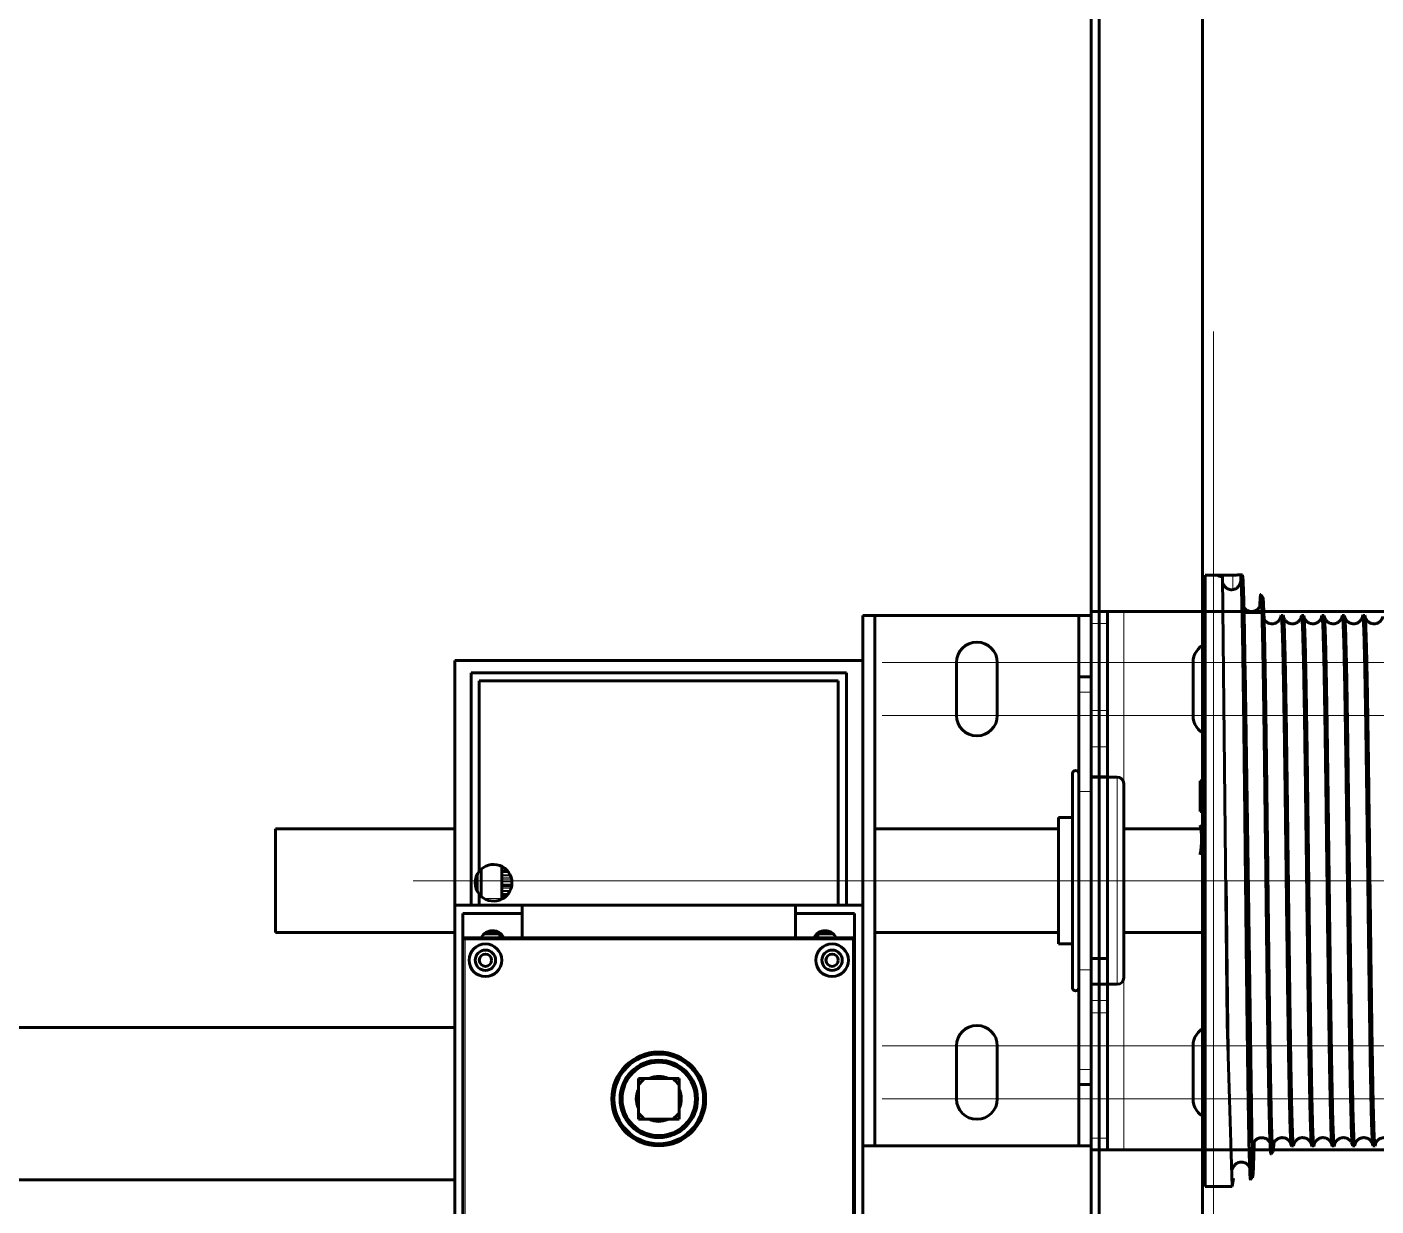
# Model space of a CAD drawing. Header units: millimetres. Extents: x 0 to 1680, y 0 to 594.
# Drawn here: x 582.86 to 591.54, y 227.9 to 235.49 of the extents above; entities that cross this region are included whole.
import ezdxf

# ---------------------------------------------------------------- set-up
doc = ezdxf.new("R2010")
doc.units = ezdxf.units.MM
for name, pattern in [('K5LT_AXLED', [19.5, 15, -1.5, 1.5, -1.5]), ('K5LT_BASIC', [0]), ('K5LT_THIN', [0])]:
    doc.linetypes.add(name, pattern=pattern)
doc.layers.add('Системный слой', color=7, linetype='Continuous')

# ---------------------------------------------------------------- blocks, each defined once
blk = doc.blocks.new('U43')
at = {"layer": 'Системный слой', "color": 30, "linetype": 'K5LT_AXLED', "lineweight": 18, "true_color": 0xff8000}
for p, q in [((590.4938, 233.5263), (590.4938, 228.9226)), ((592.9351, 233.5263), (592.9351, 228.9226)), ((588.3626, 231.3951), (592.6251, 231.3951)), ((590.8038, 231.3951), (595.0663, 231.3951)), ((588.3626, 231.0538), (592.6251, 231.0538)), ((590.4938, 231.0588), (590.4938, 226.4551)), ((590.8038, 231.0538), (595.0663, 231.0538)), ((592.9351, 231.0588), (592.9351, 226.4551)), ((587.7063, 229.9907), (595.7226, 229.9907)), ((588.3626, 228.9276), (592.6251, 228.9276)), ((590.8038, 228.9276), (595.0663, 228.9276)), ((588.3626, 228.5863), (592.6251, 228.5863)), ((590.8038, 228.5863), (595.0663, 228.5863))]:
    blk.add_line(p, q, dxfattribs=at)
at = {"layer": 'Системный слой', "color": 5, "linetype": 'K5LT_BASIC', "lineweight": 60, "true_color": 0x0000ff}
for p, q in [((589.7063, 231.7232), (589.8113, 231.7232)), ((589.7063, 231.6467), (589.7063, 231.7232)), ((589.7063, 231.6467), (589.7063, 231.0855)), ((589.9163, 231.7232), (589.8113, 231.7232)), ((589.8113, 231.6467), (589.8113, 231.7232)), ((589.8113, 231.0855), (589.8113, 231.6467)), ((593.5126, 231.7232), (589.9163, 231.7232)), ((593.6176, 231.7232), (593.5126, 231.7232)), ((593.7226, 231.7232), (593.6176, 231.7232)), ((593.6176, 231.7232), (593.6176, 231.5657)), ((593.7226, 231.5657), (593.7226, 231.7232)), ((593.6176, 230.9882), (593.6176, 231.5657)), ((593.7226, 230.9882), (593.7226, 231.5657)), ((590.3626, 231.3951), (590.3626, 231.0538)), ((592.8038, 231.3951), (592.8038, 231.0538)), ((593.0663, 231.0538), (593.0663, 231.3951)), ((589.7063, 230.8524), (589.7063, 231.0855)), ((589.8113, 230.8524), (589.8113, 231.0855)), ((593.6176, 230.9882), (593.6176, 230.8307)), ((593.7226, 230.9882), (593.7226, 230.8307)), ((589.7063, 230.6601), (589.7063, 230.8524)), ((589.8113, 230.6601), (589.8113, 230.8524)), ((593.6176, 230.6732), (593.6176, 230.8307)), ((593.7226, 230.8307), (593.6176, 230.8307)), ((593.7226, 230.6732), (593.7226, 230.8307)), ((589.8113, 230.6601), (589.7063, 230.6601)), ((589.7063, 230.6601), (589.7063, 229.4891)), ((589.8113, 230.6601), (589.8113, 229.4891)), ((593.6176, 230.6732), (593.6176, 229.3082)), ((593.7226, 230.6732), (593.7226, 229.3082)), ((589.7063, 229.4891), (589.8113, 229.4891)), ((589.7063, 229.4891), (589.7063, 229.3316)), ((589.8113, 229.4891), (589.8113, 229.3316)), ((589.7063, 229.3316), (589.7063, 229.2206)), ((589.8113, 229.3316), (589.8113, 229.2206)), ((593.6176, 229.1507), (593.6176, 229.3082)), ((593.7226, 229.1507), (593.7226, 229.3082)), ((589.7063, 229.2206), (589.7063, 229.1395)), ((589.8113, 229.2206), (589.8113, 229.1395)), ((589.7063, 229.1395), (589.7063, 228.3346)), ((589.8113, 228.3346), (589.8113, 229.1395)), ((593.6176, 229.1507), (593.6176, 228.9932)), ((593.6176, 229.1507), (593.7226, 229.1507)), ((593.7226, 228.9932), (593.7226, 229.1507)), ((593.6176, 228.4157), (593.6176, 228.9932)), ((593.7226, 228.4157), (593.7226, 228.9932)), ((590.3626, 228.9276), (590.3626, 228.5863)), ((592.8038, 228.9276), (592.8038, 228.5863)), ((593.0663, 228.5863), (593.0663, 228.9276)), ((593.6176, 228.4157), (593.6176, 228.2582)), ((593.7226, 228.2582), (593.7226, 228.4157)), ((589.7063, 228.2582), (589.7063, 228.3346)), ((589.7063, 228.2582), (589.8113, 228.2582)), ((589.8113, 228.2582), (589.8113, 228.3346)), ((589.8113, 228.2582), (589.9163, 228.2582)), ((589.9163, 228.2582), (593.5126, 228.2582)), ((593.5126, 228.2582), (593.6176, 228.2582)), ((593.7226, 228.2582), (593.6176, 228.2582))]:
    blk.add_line(p, q, dxfattribs=at)
at = {"layer": 'Системный слой', "color": 7, "linetype": 'K5LT_THIN', "lineweight": 18}
for p, q in [((589.7063, 231.6467), (589.8113, 231.6467)), ((589.9163, 231.7232), (589.9163, 228.2582)), ((593.5126, 228.2582), (593.5126, 231.7232)), ((593.7226, 231.5657), (593.6176, 231.5657)), ((589.7063, 231.0855), (589.8113, 231.0855)), ((593.7226, 230.9882), (593.6176, 230.9882)), ((589.7063, 230.8524), (589.8113, 230.8524)), ((593.6176, 230.6732), (593.7226, 230.6732)), ((589.7063, 229.3316), (589.8113, 229.3316)), ((593.6176, 229.3082), (593.7226, 229.3082)), ((589.7063, 229.2206), (589.8113, 229.2206)), ((589.7063, 229.1395), (589.8113, 229.1395)), ((593.6176, 228.9932), (593.7226, 228.9932)), ((593.7226, 228.4157), (593.6176, 228.4157)), ((589.7063, 228.3346), (589.8113, 228.3346))]:
    blk.add_line(p, q, dxfattribs=at)
at = {"layer": 'Системный слой', "color": 5, "linetype": 'K5LT_BASIC', "lineweight": 60, "true_color": 0x0000ff}
for centre, radius, start, end in [((590.4938, 231.3951), 0.1312, 113.57818, 180), ((592.9351, 231.3951), 0.1313, 0, 180), ((590.4938, 231.0538), 0.1313, 180, 246.42182), ((592.9351, 231.0538), 0.1313, 180, 0), ((590.4938, 228.9276), 0.1312, 113.57818, 180), ((592.9351, 228.9276), 0.1313, 0, 180), ((590.4938, 228.5863), 0.1313, 180, 246.42182), ((592.9351, 228.5863), 0.1313, 180, 0), ((590.4938, 228.5863), 0.1313, 323.58413, 324.55883)]:
    blk.add_arc(centre, radius, start, end, dxfattribs=at)
blk = doc.blocks.new('U152')
at = {"layer": 'Системный слой', "color": 5, "linetype": 'K5LT_BASIC', "lineweight": 60, "true_color": 0x0000ff}
for p, q in [((588.2363, 231.4082), (585.6113, 231.4082)), ((585.6113, 231.4082), (585.6113, 229.8332)), ((588.2363, 231.4082), (588.2363, 229.8332)), ((585.7163, 231.3294), (588.1313, 231.3294)), ((585.7163, 229.8332), (585.7163, 231.3294)), ((588.1313, 231.3294), (588.1313, 229.8332)), ((585.7688, 231.2769), (585.7688, 230.0518)), ((588.0788, 231.2769), (585.7688, 231.2769)), ((588.0788, 229.8332), (588.0788, 231.2769)), ((585.9132, 230.0834), (585.9132, 229.8757)), ((585.7557, 229.9234), (585.7557, 230.0317)), ((585.7819, 230.0656), (585.7819, 229.8895)), ((585.9546, 230.0492), (585.9132, 230.0492)), ((585.7688, 229.9033), (585.7688, 229.8332)), ((585.9778, 229.9625), (585.9132, 229.9625)), ((585.6113, 229.8332), (586.0444, 229.8332)), ((585.6113, 227.2082), (585.6113, 229.8332)), ((585.9514, 229.9019), (585.9132, 229.9019)), ((585.9132, 229.8757), (585.9132, 229.8717)), ((587.8032, 229.8332), (586.0444, 229.8332)), ((586.0444, 229.7807), (586.0444, 229.8332)), ((587.8032, 229.8332), (588.2363, 229.8332)), ((587.8032, 229.8332), (587.8032, 229.7807)), ((588.2363, 229.8332), (588.2363, 227.2082)), ((585.6638, 229.7807), (586.0444, 229.7807)), ((585.6638, 229.6101), (585.6638, 229.7807)), ((586.0444, 229.7807), (586.0444, 229.6232)), ((587.8032, 229.7807), (588.1838, 229.7807)), ((587.8032, 229.6232), (587.8032, 229.7807)), ((588.1838, 229.7807), (588.1838, 229.6101)), ((585.802, 229.6494), (585.9001, 229.6494)), ((585.9001, 229.6494), (585.9001, 229.6232)), ((587.9476, 229.6494), (588.0456, 229.6494)), ((587.9476, 229.6232), (587.9476, 229.6494)), ((585.6638, 229.6101), (585.6638, 227.3001)), ((585.6638, 229.6101), (585.6638, 227.3001)), ((588.1707, 229.6232), (585.6769, 229.6232)), ((588.1707, 229.6232), (585.6769, 229.6232)), ((588.1838, 227.3001), (588.1838, 229.6101)), ((588.1838, 227.3001), (588.1838, 229.6101)), ((586.8368, 228.7176), (586.7926, 228.7176)), ((586.7926, 228.6734), (586.7926, 228.7176)), ((587.0109, 228.7176), (586.8368, 228.7176)), ((587.0109, 228.7176), (587.0551, 228.7176)), ((587.0551, 228.6734), (587.0551, 228.7176)), ((586.7926, 228.6734), (586.7926, 228.4992)), ((587.0551, 228.4992), (587.0551, 228.6734)), ((586.7926, 228.4992), (586.7926, 228.4551)), ((586.8368, 228.4551), (586.7926, 228.4551)), ((586.8368, 228.4551), (587.0109, 228.4551)), ((587.0551, 228.4551), (587.0109, 228.4551)), ((587.0551, 228.4992), (587.0551, 228.4551))]:
    blk.add_line(p, q, dxfattribs=at)
at = {"layer": 'Системный слой', "color": 7, "linetype": 'K5LT_THIN', "lineweight": 18}
for p, q in [((585.9152, 230.0823), (585.9132, 230.0823)), ((585.9369, 230.0678), (585.9132, 230.0678)), ((585.9459, 230.0593), (585.9132, 230.0593)), ((585.958, 230.0445), (585.9132, 230.0445)), ((585.9671, 230.0289), (585.9132, 230.0289)), ((585.9696, 230.0233), (585.9132, 230.0233)), ((585.9698, 230.0228), (585.9132, 230.0228)), ((585.9744, 230.0096), (585.9132, 230.0096)), ((585.9765, 230.001), (585.9132, 230.001)), ((585.9783, 229.9885), (585.9132, 229.9885)), ((585.9783, 229.9885), (585.9132, 229.9885)), ((585.9787, 229.9831), (585.9132, 229.9831)), ((585.9784, 229.9675), (585.9132, 229.9675)), ((585.9758, 229.9511), (585.9132, 229.9511)), ((585.9735, 229.9426), (585.9132, 229.9426)), ((585.9682, 229.9287), (585.9132, 229.9287)), ((585.9678, 229.9277), (585.9132, 229.9277)), ((585.9649, 229.9219), (585.9132, 229.9219)), ((585.9549, 229.9064), (585.9132, 229.9064)), ((585.9132, 229.8757), (585.8009, 229.8757)), ((585.9433, 229.8931), (585.9132, 229.8931)), ((585.9338, 229.8848), (585.9132, 229.8848)), ((585.6638, 229.6101), (585.6769, 229.6101)), ((585.6769, 229.6101), (585.6769, 229.6232)), ((588.1707, 229.6101), (585.6769, 229.6101)), ((585.6769, 229.6101), (585.6769, 227.3001)), ((588.1707, 229.6232), (588.1707, 229.6101)), ((588.1707, 229.6101), (588.1838, 229.6101)), ((588.1707, 227.3001), (588.1707, 229.6101))]:
    blk.add_line(p, q, dxfattribs=at)
at = {"layer": 'Системный слой', "color": 30, "linetype": 'K5LT_AXLED', "lineweight": 18, "true_color": 0xff8000}
blk.add_line((585.3432, 229.9907), (588.467, 229.9907), dxfattribs=at)
at = {"layer": 'Системный слой', "color": 5, "linetype": 'K5LT_BASIC', "lineweight": 60, "true_color": 0x0000ff}
for centre, radius in [((585.8082, 229.4788), 0.105), ((588.0394, 229.4788), 0.105), ((585.8082, 229.4788), 0.0656), ((585.8082, 229.4788), 0.0394), ((588.0394, 229.4788), 0.0656), ((588.0394, 229.4788), 0.0394), ((586.9238, 228.5863), 0.3019), ((586.9238, 228.5863), 0.2888), ((586.9238, 228.5863), 0.2494), ((586.9238, 228.5863), 0.2362)]:
    blk.add_circle(centre, radius, dxfattribs=at)
for centre, radius, start, end in [((585.8607, 229.9776), 0.1181, 0, 141.05756), ((585.8607, 229.9776), 0.1181, 141.05756, 218.94244), ((585.8607, 229.9776), 0.1181, 218.94244, 0), ((585.8541, 229.5904), 0.0787, 24.62432, 155.37568), ((587.9935, 229.5904), 0.0787, 24.62432, 155.37568), ((585.6769, 229.6101), 0.0131, 90, 180), ((585.6769, 229.6101), 0.0131, 90, 180), ((588.1707, 229.6101), 0.0131, 0, 90), ((588.1707, 229.6101), 0.0131, 0, 90), ((586.9238, 228.5863), 0.1575, 123.55731, 146.44269), ((586.9238, 228.5863), 0.1444, 65.38002, 114.61998), ((586.9238, 228.5863), 0.1575, 33.55731, 56.44269), ((586.9238, 228.5863), 0.1444, 155.38002, 204.61998), ((586.9238, 228.5863), 0.1444, 335.38002, 24.61998), ((586.9238, 228.5863), 0.1575, 213.55731, 236.44269), ((586.9238, 228.5863), 0.1444, 245.38002, 293.938), ((586.9238, 228.5863), 0.1444, 293.938, 294.61998), ((586.9238, 228.5863), 0.1575, 303.55731, 326.44269)]:
    blk.add_arc(centre, radius, start, end, dxfattribs=at)
blk = doc.blocks.new('U153')
at = {"layer": 'Системный слой', "color": 5, "linetype": 'K5LT_BASIC', "lineweight": 60, "true_color": 0x0000ff}
for p, q in [((588.2363, 231.6969), (588.3151, 231.6969)), ((588.2363, 231.6969), (588.2363, 230.7519)), ((588.3151, 231.6969), (588.3151, 230.7519)), ((588.3938, 231.6969), (588.3151, 231.6969)), ((589.5488, 231.6969), (588.3938, 231.6969)), ((589.6276, 231.6969), (589.5488, 231.6969)), ((589.6276, 231.4344), (589.6276, 231.6969)), ((589.7063, 231.6969), (589.6276, 231.6969)), ((589.7063, 231.4344), (589.7063, 231.6969)), ((588.8401, 231.3951), (588.8401, 231.0538)), ((589.1026, 231.0538), (589.1026, 231.3951)), ((589.6276, 228.5469), (589.6276, 231.4344)), ((589.7063, 228.5469), (589.7063, 231.4344)), ((588.2363, 230.7519), (588.2363, 230.1219)), ((588.3151, 230.7519), (588.3151, 230.1219)), ((588.2363, 230.1219), (588.2363, 229.8594)), ((588.3151, 230.1219), (588.3151, 229.8594)), ((588.2363, 229.8594), (588.2363, 229.2294)), ((588.3151, 229.8594), (588.3151, 229.2294)), ((588.2363, 229.2294), (588.2363, 228.2844)), ((588.3151, 229.2294), (588.3151, 228.2844)), ((588.8401, 228.9276), (588.8401, 228.5863)), ((589.1026, 228.5863), (589.1026, 228.9276)), ((589.6276, 228.5469), (589.6276, 228.2844)), ((589.7063, 228.2844), (589.7063, 228.5469)), ((588.2363, 228.2844), (588.3151, 228.2844)), ((588.3151, 228.2844), (588.3938, 228.2844)), ((588.3938, 228.2844), (589.5488, 228.2844)), ((589.5488, 228.2844), (589.6276, 228.2844)), ((589.7063, 228.2844), (589.6276, 228.2844))]:
    blk.add_line(p, q, dxfattribs=at)
for centre, start, end in [((588.9713, 231.3951), 0, 180), ((588.9713, 231.0538), 180, 0), ((588.9713, 228.9276), 0, 180), ((588.9713, 228.5863), 180, 0)]:
    blk.add_arc(centre, 0.1313, start, end, dxfattribs=at)

msp = doc.modelspace()

# ---------------------------------------------------------------- linework, layer by layer
at = {"layer": 'Системный слой', "color": 5, "linetype": 'K5LT_BASIC', "lineweight": 60, "true_color": 0x0000ff}
for p, q in [((589.70631, 156.46443), (589.70631, 286.40818)), ((589.75881, 286.40818), (589.75881, 156.46443)), ((590.41506, 156.46443), (590.42978, 286.31716)), ((590.44131, 231.9581), (590.44131, 228.02193)), ((590.44131, 231.9581), (590.61841, 231.9581)), ((590.44131, 231.9581), (590.52654, 231.9581)), ((590.52654, 231.9581), (590.52654, 231.95258)), ((590.55138, 231.9476), (590.58165, 229.07466)), ((590.66942, 231.92616), (590.6694, 231.94869)), ((590.68003, 231.95921), (590.68003, 231.95043)), ((590.43466, 231.60505), (590.43466, 231.86616)), ((590.44131, 231.86616), (590.43466, 231.86616)), ((590.79846, 231.8328), (590.81159, 231.8164)), ((590.80386, 231.71661), (590.69082, 231.71661)), ((591.06061, 231.69693), (591.07444, 231.69693)), ((591.19186, 231.69693), (591.20569, 231.69693)), ((591.32311, 231.69693), (591.33694, 231.69693)), ((591.45436, 231.69693), (591.46819, 231.69693)), ((590.44131, 231.60505), (590.43466, 231.60505)), ((589.70631, 231.30318), (589.62756, 231.30318)), ((589.62756, 231.20474), (589.62756, 231.30318)), ((589.70631, 230.5649), (589.70631, 231.30318)), ((590.69716, 230.26003), (590.69716, 231.35455)), ((590.69716, 231.35455), (590.71849, 229.92454)), ((589.62756, 230.5649), (589.62756, 231.20474)), ((589.58556, 229.54557), (589.58556, 230.67843)), ((589.87431, 230.65743), (589.70631, 230.65743)), ((589.91631, 229.58634), (589.91631, 230.61543)), ((590.40841, 230.59702), (590.40841, 230.6338)), ((590.44131, 230.6338), (590.40841, 230.6338)), ((589.62756, 229.41646), (589.62756, 230.5649)), ((589.70631, 229.48248), (589.70631, 230.5649)), ((590.40841, 230.47328), (590.40841, 230.59702)), ((590.40841, 230.43615), (590.40841, 230.47328)), ((590.40841, 230.43615), (590.44131, 230.43615)), ((589.58556, 230.39755), (589.49631, 230.39755)), ((589.49631, 229.72735), (589.49631, 230.39755)), ((589.91631, 229.72735), (589.91631, 230.39755)), ((584.45631, 230.32405), (584.45631, 229.6573)), ((585.61131, 230.32405), (584.45631, 230.32405)), ((588.91883, 230.32405), (588.31506, 230.32405)), ((588.91883, 230.32405), (589.49631, 230.32405)), ((589.91631, 230.32405), (590.41227, 230.32405)), ((590.71849, 229.92454), (590.74596, 228.08292)), ((584.45631, 229.6573), (585.61131, 229.6573)), ((588.31506, 229.6573), (588.91883, 229.6573)), ((588.65631, 229.6573), (588.91883, 229.6573)), ((588.91883, 229.6573), (589.49631, 229.6573)), ((589.49631, 229.5838), (589.49631, 229.72735)), ((589.91631, 229.5838), (589.91631, 229.72735)), ((589.91631, 229.6573), (590.44131, 229.6573)), ((589.58556, 229.5838), (589.49631, 229.5838)), ((589.91631, 229.36593), (589.91631, 229.58634)), ((589.58556, 229.30293), (589.58556, 229.54557)), ((589.70631, 229.48248), (589.70631, 229.32501)), ((589.62756, 228.77661), (589.62756, 229.41646)), ((589.70631, 229.32501), (589.70631, 229.21399)), ((589.87431, 229.32393), (589.70631, 229.32501)), ((589.70631, 229.21399), (589.70631, 228.67818)), ((585.61131, 229.04665), (578.37189, 229.04665)), ((590.58165, 229.07466), (590.61472, 228.02193)), ((589.62756, 228.67818), (589.62756, 228.77661)), ((589.70631, 228.67818), (589.62756, 228.67818)), ((590.74598, 228.27795), (590.74891, 228.2949)), ((590.99498, 228.28443), (591.00882, 228.28443)), ((591.12623, 228.28443), (591.14007, 228.28443)), ((591.25748, 228.28443), (591.27132, 228.28443)), ((591.38873, 228.28443), (591.40257, 228.28443)), ((591.51998, 228.28443), (591.53382, 228.28443)), ((590.86409, 228.23059), (590.87721, 228.24699)), ((590.73284, 228.06653), (590.74596, 228.08292)), ((590.74596, 228.08292), (590.74599, 228.08296)), ((585.61131, 228.06487), (581.25939, 228.06487)), ((590.44131, 228.02193), (590.61472, 228.02193)), ((590.61472, 228.02193), (590.62217, 228.0752))]:
    msp.add_line(p, q, dxfattribs=at)
at = {"layer": 'Системный слой', "color": 7, "linetype": 'K5LT_THIN', "lineweight": 18}
for p, q in [((590.61841, 231.9581), (590.61841, 231.86403)), ((590.94501, 231.23981), (590.94501, 231.69048)), ((589.70631, 231.20474), (589.62756, 231.20474)), ((589.87431, 230.65743), (589.87431, 229.55916)), ((589.70631, 230.5649), (589.62756, 230.5649)), ((590.44131, 230.59702), (590.40841, 230.59702)), ((590.44131, 230.47328), (590.40841, 230.47328)), ((590.40902, 230.349), (590.44131, 230.34926)), ((590.40738, 230.15888), (590.44131, 230.15888)), ((589.87431, 229.55916), (589.87431, 229.32393)), ((589.70631, 229.41646), (589.62756, 229.41646)), ((589.70631, 229.32501), (589.81131, 229.32501)), ((589.70631, 228.77661), (589.62756, 228.77661)), ((590.74598, 228.27795), (590.74891, 228.2949)), ((590.74599, 228.08296), (590.74598, 228.27795))]:
    msp.add_line(p, q, dxfattribs=at)
at = {"layer": 'Системный слой', "color": 30, "linetype": 'K5LT_AXLED', "lineweight": 18, "true_color": 0xff8000}
msp.add_line((585.63256, 229.99068), (661.9513, 229.99068), dxfattribs=at)
at = {"layer": 'Системный слой', "color": 5, "linetype": 'K5LT_BASIC', "lineweight": 60, "true_color": 0x0000ff}
for centre, radius, start, end in [((590.6107, 231.92209), 0.05857, 251.546242, 277.565094), ((590.95305, 231.6878), 0.02585, 155.618268, 179.019781), ((590.94501, 231.77568), 0.07875, 258.645477, 268.676915), ((590.9405, 231.69273), 0.00504, 333.580804, 56.57331), ((589.60656, 230.67843), 0.021, 0, 180), ((589.87431, 230.61543), 0.042, 0, 90), ((589.60656, 229.30293), 0.021, 180, 0), ((589.87431, 229.36593), 0.042, 270, 0), ((590.94859, 228.30143), 0.06289, 351.608676, 353.973204), ((591.07992, 228.30142), 0.06281, 351.607646, 353.974887), ((591.21125, 228.30141), 0.06272, 351.606652, 353.976564), ((591.34258, 228.30139), 0.06264, 351.605712, 353.978272), ((591.47392, 228.30138), 0.06255, 351.60484, 353.980004)]:
    msp.add_arc(centre, radius, start, end, dxfattribs=at)
for centre, major_axis, ratio, start_param, end_param in [((589.95865, 229.99068), (0.3627, 0.49787), 0.5630198, 5.4195208, 5.8296736), ((590.47305, 230.40173), (0.05308, 0.07286), 0.5630198, 2.6971154, 3.4930992), ((590.47305, 230.40173), (0.05308, 0.07286), 0.5630198, 3.4930992, 3.5616021), ((590.47305, 230.18349), (0.05308, 0.07286), 0.5630198, 1.4056606, 2.2779282), ((590.80503, 228.27794), (-0.03704, 0.046), 0.999752, 0.2117939, 0.8928384)]:
    msp.add_ellipse(centre, major_axis=major_axis, ratio=ratio, start_param=start_param, end_param=end_param, dxfattribs=at)
for points in [[(590.52654, 231.95258), (590.52648, 231.95243), (590.52671, 231.95203), (590.52806, 231.95128), (590.53042, 231.95055), (590.53372, 231.94982), (590.53801, 231.9491), (590.54284, 231.94845), (590.5496, 231.94775), (590.55163, 231.94757), (590.55138, 231.9476)], [(590.61841, 231.86403), (590.61796, 231.86387), (590.62018, 231.8642), (590.62834, 231.86611), (590.63474, 231.86882), (590.64096, 231.87232), (590.64646, 231.87642), (590.65132, 231.88097), (590.6555, 231.8858), (590.65904, 231.89082), (590.66193, 231.8958), (590.66446, 231.9012), (590.66636, 231.9064), (590.66778, 231.91153), (590.66874, 231.91649), (590.66931, 231.92136), (590.66943, 231.92457), (590.66942, 231.92616)], [(590.68003, 231.95921), (590.68036, 231.95922), (590.67954, 231.95919), (590.67553, 231.95904), (590.67111, 231.95889), (590.66573, 231.95874), (590.65964, 231.95858), (590.65288, 231.95843), (590.64561, 231.95831), (590.63781, 231.9582), (590.63009, 231.95813), (590.62074, 231.9581), (590.61807, 231.9581), (590.61841, 231.9581)], [(590.69716, 230.26003), (590.6965, 230.32174), (590.69518, 230.44436), (590.6932, 230.6242), (590.69121, 230.79833), (590.68923, 230.96519), (590.68725, 231.12328), (590.68526, 231.27116), (590.68328, 231.40752), (590.6813, 231.53111), (590.67931, 231.64084), (590.67733, 231.7357), (590.67535, 231.81485), (590.67337, 231.87757), (590.67138, 231.9233), (590.67006, 231.94219), (590.6694, 231.94869)], [(590.68224, 231.95124), (590.68286, 231.94591), (590.68411, 231.93002), (590.68597, 231.89074), (590.68784, 231.83633), (590.6897, 231.76721), (590.69157, 231.68393), (590.69343, 231.58717), (590.6953, 231.47769), (590.69654, 231.3968), (590.69716, 231.35455)], [(590.79215, 231.75692), (590.79286, 231.77456), (590.79426, 231.8038), (590.79636, 231.8292), (590.79776, 231.83368), (590.79846, 231.8328)], [(590.79846, 231.8328), (590.79911, 231.832), (590.80039, 231.82516), (590.80232, 231.79935), (590.80424, 231.75825), (590.80617, 231.70224), (590.8081, 231.63184), (590.81003, 231.54768), (590.81195, 231.45051), (590.81388, 231.3412), (590.81581, 231.22071), (590.81773, 231.09009), (590.81966, 230.95047), (590.82159, 230.80307), (590.82351, 230.64916), (590.82544, 230.49007), (590.82737, 230.32715), (590.82929, 230.16182), (590.83058, 230.05092), (590.83122, 229.99553)], [(590.81159, 231.8164), (590.81223, 231.81559), (590.81351, 231.80881), (590.81544, 231.7832), (590.81737, 231.74243), (590.81929, 231.68688), (590.82122, 231.61707), (590.82315, 231.53363), (590.82508, 231.43729), (590.827, 231.32892), (590.82893, 231.20947), (590.83086, 231.07998), (590.83278, 230.94157), (590.83471, 230.79546), (590.83664, 230.64291), (590.83857, 230.48521), (590.84049, 230.32375), (590.84242, 230.15988), (590.84371, 230.04997), (590.84435, 229.99509)], [(590.9455, 231.68653), (590.94534, 231.688), (590.94517, 231.68932), (590.94501, 231.69048)], [(591.00882, 228.28443), (591.00816, 228.28443), (591.00684, 228.28953), (591.00486, 228.31245), (591.00288, 228.35041), (591.00091, 228.40307), (590.99893, 228.46997), (590.99695, 228.5505), (590.99497, 228.64395), (590.99299, 228.74947), (590.99101, 228.86612), (590.98903, 228.99285), (590.98705, 229.12853), (590.98508, 229.27194), (590.9831, 229.42179), (590.98112, 229.57674), (590.97914, 229.7354), (590.97716, 229.89636), (590.97518, 230.05815), (590.9732, 230.21935), (590.97123, 230.37849), (590.96925, 230.53416), (590.96727, 230.68495), (590.96529, 230.82952), (590.96331, 230.96656), (590.96133, 231.09486), (590.95935, 231.21326), (590.95737, 231.3207), (590.9554, 231.41621), (590.95342, 231.49894), (590.95144, 231.56815), (590.94946, 231.62321), (590.94748, 231.66364), (590.94616, 231.68059), (590.9455, 231.68653)], [(591.05857, 231.68879), (591.05925, 231.69421), (591.05993, 231.69693), (591.06061, 231.69693)], [(591.06061, 231.69693), (591.06127, 231.69693), (591.06259, 231.69182), (591.06456, 231.6689), (591.06654, 231.63094), (591.06852, 231.57826), (591.0705, 231.51135), (591.07248, 231.4308), (591.07446, 231.33734), (591.07644, 231.2318), (591.07842, 231.11513), (591.0804, 230.98838), (591.08237, 230.85268), (591.08435, 230.70925), (591.08633, 230.55937), (591.08831, 230.4044), (591.09029, 230.24572), (591.09227, 230.08475), (591.09425, 229.92293), (591.09623, 229.76173), (591.09821, 229.60257), (591.10018, 229.4469), (591.10216, 229.2961), (591.10414, 229.15154), (591.10612, 229.01449), (591.1081, 228.8862), (591.11008, 228.76782), (591.11206, 228.6604), (591.11404, 228.56491), (591.11602, 228.48221), (591.11799, 228.41303), (591.11997, 228.358), (591.12195, 228.31762), (591.12327, 228.30069), (591.12393, 228.29477)], [(591.07675, 231.68653), (591.07598, 231.69345), (591.07521, 231.69693), (591.07444, 231.69693)], [(591.14007, 228.28443), (591.13941, 228.28443), (591.13809, 228.28953), (591.13611, 228.31245), (591.13413, 228.35041), (591.13216, 228.40307), (591.13018, 228.46997), (591.1282, 228.5505), (591.12622, 228.64395), (591.12424, 228.74947), (591.12226, 228.86612), (591.12028, 228.99285), (591.1183, 229.12853), (591.11633, 229.27194), (591.11435, 229.42179), (591.11237, 229.57674), (591.11039, 229.7354), (591.10841, 229.89636), (591.10643, 230.05815), (591.10445, 230.21935), (591.10248, 230.37849), (591.1005, 230.53416), (591.09852, 230.68495), (591.09654, 230.82952), (591.09456, 230.96656), (591.09258, 231.09486), (591.0906, 231.21326), (591.08862, 231.3207), (591.08665, 231.41621), (591.08467, 231.49894), (591.08269, 231.56815), (591.08071, 231.62321), (591.07873, 231.66364), (591.07741, 231.68059), (591.07675, 231.68653)], [(591.18982, 231.68879), (591.1905, 231.69421), (591.19118, 231.69693), (591.19186, 231.69693)], [(591.19186, 231.69693), (591.19252, 231.69693), (591.19384, 231.69182), (591.19581, 231.6689), (591.19779, 231.63094), (591.19977, 231.57826), (591.20175, 231.51135), (591.20373, 231.4308), (591.20571, 231.33734), (591.20769, 231.2318), (591.20967, 231.11513), (591.21165, 230.98838), (591.21362, 230.85268), (591.2156, 230.70925), (591.21758, 230.55937), (591.21956, 230.4044), (591.22154, 230.24572), (591.22352, 230.08475), (591.2255, 229.92293), (591.22748, 229.76173), (591.22946, 229.60257), (591.23143, 229.4469), (591.23341, 229.29611), (591.23539, 229.15154), (591.23737, 229.01449), (591.23935, 228.88621), (591.24133, 228.76782), (591.24331, 228.6604), (591.24529, 228.56491), (591.24727, 228.48221), (591.24924, 228.41303), (591.25122, 228.358), (591.2532, 228.31762), (591.25452, 228.30069), (591.25518, 228.29477)], [(591.208, 231.68653), (591.20723, 231.69345), (591.20646, 231.69693), (591.20569, 231.69693)], [(591.27132, 228.28443), (591.27066, 228.28443), (591.26934, 228.28953), (591.26736, 228.31245), (591.26538, 228.35041), (591.26341, 228.40307), (591.26143, 228.46997), (591.25945, 228.5505), (591.25747, 228.64395), (591.25549, 228.74947), (591.25351, 228.86612), (591.25153, 228.99285), (591.24955, 229.12853), (591.24758, 229.27194), (591.2456, 229.42179), (591.24362, 229.57674), (591.24164, 229.73541), (591.23966, 229.89636), (591.23768, 230.05816), (591.2357, 230.21935), (591.23372, 230.37849), (591.23175, 230.53416), (591.22977, 230.68495), (591.22779, 230.82952), (591.22581, 230.96656), (591.22383, 231.09486), (591.22185, 231.21326), (591.21987, 231.3207), (591.2179, 231.41621), (591.21592, 231.49894), (591.21394, 231.56815), (591.21196, 231.62321), (591.20998, 231.66364), (591.20866, 231.68059), (591.208, 231.68653)], [(591.32107, 231.68879), (591.32175, 231.69421), (591.32243, 231.69693), (591.32311, 231.69693)], [(591.32311, 231.69693), (591.32377, 231.69693), (591.32509, 231.69182), (591.32706, 231.6689), (591.32904, 231.63094), (591.33102, 231.57826), (591.333, 231.51135), (591.33498, 231.4308), (591.33696, 231.33734), (591.33894, 231.2318), (591.34092, 231.11513), (591.3429, 230.98838), (591.34487, 230.85268), (591.34685, 230.70925), (591.34883, 230.55937), (591.35081, 230.4044), (591.35279, 230.24572), (591.35477, 230.08475), (591.35675, 229.92293), (591.35873, 229.76173), (591.36071, 229.60258), (591.36268, 229.4469), (591.36466, 229.29611), (591.36664, 229.15154), (591.36862, 229.0145), (591.3706, 228.88621), (591.37258, 228.76782), (591.37456, 228.6604), (591.37654, 228.56491), (591.37852, 228.48221), (591.38049, 228.41303), (591.38247, 228.358), (591.38445, 228.31762), (591.38577, 228.30069), (591.38643, 228.29477)], [(591.33925, 231.68653), (591.33848, 231.69345), (591.33771, 231.69693), (591.33694, 231.69693)], [(591.40257, 228.28443), (591.40191, 228.28443), (591.40059, 228.28953), (591.39861, 228.31245), (591.39663, 228.35041), (591.39466, 228.40307), (591.39268, 228.46997), (591.3907, 228.5505), (591.38872, 228.64395), (591.38674, 228.74947), (591.38476, 228.86612), (591.38278, 228.99285), (591.3808, 229.12853), (591.37883, 229.27194), (591.37685, 229.42179), (591.37487, 229.57674), (591.37289, 229.73541), (591.37091, 229.89636), (591.36893, 230.05816), (591.36695, 230.21935), (591.36497, 230.37849), (591.363, 230.53416), (591.36102, 230.68495), (591.35904, 230.82952), (591.35706, 230.96657), (591.35508, 231.09486), (591.3531, 231.21326), (591.35112, 231.3207), (591.34915, 231.41621), (591.34717, 231.49894), (591.34519, 231.56815), (591.34321, 231.62321), (591.34123, 231.66364), (591.33991, 231.68059), (591.33925, 231.68653)], [(591.45232, 231.68879), (591.453, 231.69421), (591.45368, 231.69693), (591.45436, 231.69693)], [(591.45436, 231.69693), (591.45502, 231.69693), (591.45634, 231.69182), (591.45831, 231.6689), (591.46029, 231.63094), (591.46227, 231.57826), (591.46425, 231.51135), (591.46623, 231.4308), (591.46821, 231.33734), (591.47019, 231.2318), (591.47217, 231.11513), (591.47415, 230.98838), (591.47612, 230.85268), (591.4781, 230.70925), (591.48008, 230.55937), (591.48206, 230.4044), (591.48404, 230.24572), (591.48602, 230.08475), (591.488, 229.92294), (591.48998, 229.76173), (591.49196, 229.60258), (591.49393, 229.4469), (591.49591, 229.29611), (591.49789, 229.15154), (591.49987, 229.0145), (591.50185, 228.88621), (591.50383, 228.76782), (591.50581, 228.6604), (591.50779, 228.56491), (591.50977, 228.48221), (591.51174, 228.41303), (591.51372, 228.358), (591.5157, 228.31762), (591.51702, 228.30069), (591.51768, 228.29477)], [(591.4705, 231.68653), (591.46973, 231.69345), (591.46896, 231.69693), (591.46819, 231.69693)], [(591.53382, 228.28443), (591.53316, 228.28443), (591.53184, 228.28953), (591.52986, 228.31245), (591.52788, 228.35041), (591.52591, 228.40307), (591.52393, 228.46997), (591.52195, 228.5505), (591.51997, 228.64395), (591.51799, 228.74947), (591.51601, 228.86612), (591.51403, 228.99285), (591.51205, 229.12853), (591.51008, 229.27194), (591.5081, 229.42179), (591.50612, 229.57674), (591.50414, 229.73541), (591.50216, 229.89636), (591.50018, 230.05816), (591.4982, 230.21935), (591.49622, 230.37849), (591.49425, 230.53416), (591.49227, 230.68495), (591.49029, 230.82952), (591.48831, 230.96657), (591.48633, 231.09486), (591.48435, 231.21326), (591.48237, 231.3207), (591.4804, 231.41621), (591.47842, 231.49894), (591.47644, 231.56815), (591.47446, 231.62321), (591.47248, 231.66364), (591.47116, 231.68059), (591.4705, 231.68653)], [(590.94501, 231.23981), (590.94567, 231.20297), (590.947, 231.12553), (590.94898, 230.99911), (590.95097, 230.86357), (590.95296, 230.72016), (590.95494, 230.57015), (590.95693, 230.41491), (590.95891, 230.25583), (590.9609, 230.09436), (590.96289, 229.93195), (590.96487, 229.77008), (590.96686, 229.61019), (590.96885, 229.45375), (590.97083, 229.30215), (590.97282, 229.15677), (590.9748, 229.01893), (590.97679, 228.88987), (590.97878, 228.77075), (590.98076, 228.66266), (590.98275, 228.56656), (590.98474, 228.48332), (590.98672, 228.41371), (590.98871, 228.35834), (590.99069, 228.31772), (590.99202, 228.30071), (590.99268, 228.29477)], [(590.69716, 230.26003), (590.69782, 230.19823), (590.69914, 230.07398), (590.70113, 229.88732), (590.70311, 229.70206), (590.70509, 229.51986), (590.70707, 229.34236), (590.70905, 229.17113), (590.71104, 229.0077), (590.71302, 228.85352), (590.715, 228.70996), (590.71698, 228.57828), (590.71897, 228.45963), (590.72095, 228.35504), (590.72293, 228.26542), (590.72491, 228.19154), (590.72689, 228.13403), (590.72888, 228.09335), (590.73086, 228.06983), (590.73218, 228.0657), (590.73284, 228.06653)], [(590.83122, 229.99553), (590.83186, 229.93996), (590.83315, 229.82895), (590.83509, 229.66426), (590.83702, 229.50281), (590.83895, 229.34596), (590.84089, 229.19506), (590.84282, 229.05136), (590.84475, 228.91609), (590.84669, 228.79037), (590.84862, 228.67526), (590.85055, 228.57171), (590.85249, 228.48058), (590.85442, 228.40262), (590.85635, 228.33845), (590.85829, 228.28858), (590.86022, 228.25341), (590.86215, 228.2332), (590.86344, 228.22978), (590.86409, 228.23059)], [(590.84435, 229.99509), (590.84499, 229.94003), (590.84628, 229.83005), (590.84821, 229.66689), (590.85015, 229.50695), (590.85208, 229.35158), (590.85401, 229.2021), (590.85595, 229.05977), (590.85788, 228.92578), (590.85981, 228.80127), (590.86175, 228.68726), (590.86368, 228.58472), (590.86561, 228.49447), (590.86755, 228.41727), (590.86948, 228.35373), (590.87141, 228.30436), (590.87335, 228.26955), (590.87528, 228.24956), (590.87657, 228.24618), (590.87721, 228.24699)], [(590.74599, 228.08296), (590.74666, 228.08388), (590.74799, 228.09158), (590.75, 228.12054), (590.752, 228.16661), (590.754, 228.22932), (590.75534, 228.28181), (590.75601, 228.3106)], [(590.87721, 228.24699), (590.87776, 228.24767), (590.87885, 228.25259), (590.88048, 228.27059), (590.88157, 228.28957), (590.88212, 228.30077)], [(590.99268, 228.29477), (590.99345, 228.28788), (590.99421, 228.28443), (590.99498, 228.28443)], [(591.01086, 228.29259), (591.01018, 228.28715), (591.0095, 228.28443), (591.00882, 228.28443)], [(591.12393, 228.29477), (591.1247, 228.28788), (591.12546, 228.28443), (591.12623, 228.28443)], [(591.14211, 228.29259), (591.14143, 228.28715), (591.14075, 228.28443), (591.14007, 228.28443)], [(591.25518, 228.29477), (591.25595, 228.28788), (591.25671, 228.28443), (591.25748, 228.28443)], [(591.27336, 228.29259), (591.27268, 228.28715), (591.272, 228.28443), (591.27132, 228.28443)], [(591.38643, 228.29477), (591.3872, 228.28788), (591.38796, 228.28443), (591.38873, 228.28443)], [(591.40461, 228.29259), (591.40393, 228.28715), (591.40325, 228.28443), (591.40257, 228.28443)], [(591.51768, 228.29477), (591.51845, 228.28788), (591.51921, 228.28443), (591.51998, 228.28443)], [(591.53586, 228.29259), (591.53518, 228.28715), (591.5345, 228.28443), (591.53382, 228.28443)]]:
    msp.add_open_spline(points, degree=3, dxfattribs=at)
for points, knots in [([(590.55389, 231.90777), (590.55449, 231.90568), (590.55587, 231.9017), (590.55856, 231.89584), (590.56185, 231.89021), (590.56561, 231.8851), (590.56938, 231.88091), (590.57259, 231.87789), (590.5753, 231.87565), (590.57763, 231.8739), (590.57988, 231.8724), (590.58194, 231.87114), (590.58387, 231.87007), (590.58577, 231.86911), (590.58764, 231.86825), (590.58931, 231.86756), (590.59056, 231.86709), (590.59139, 231.86679), (590.59193, 231.86661), (590.59211, 231.86654), (590.59216, 231.86653)], [0, 0, 0, 0, 2.482763, 4.7598246, 7.0798497, 9.3998747, 11.2924137, 12.7574665, 13.754218, 14.7101543, 15.5529382, 16.3233849, 16.9899726, 17.6250384, 18.2965771, 18.9659676, 19.5745547, 20.0658313, 20.521428, 21, 21, 21, 21]), ([(590.6694, 231.94869), (590.66998, 231.94876), (590.67139, 231.94895), (590.67361, 231.94928), (590.67513, 231.94953), (590.67679, 231.94983), (590.67839, 231.95016), (590.67976, 231.95048), (590.68076, 231.95075), (590.68159, 231.95101), (590.68202, 231.95116), (590.68224, 231.95124)], [0, 0, 0, 0, 3, 4, 5.1111111, 6.3333333, 7.6666667, 8.8888889, 10, 10.8333333, 12, 12, 12, 12]), ([(590.79591, 231.76827), (590.79589, 231.76827), (590.79589, 231.76813), (590.79561, 231.76674), (590.79475, 231.76346), (590.79263, 231.75715), (590.78743, 231.74828), (590.78215, 231.74179), (590.77646, 231.73647), (590.7703, 231.73206), (590.7637, 231.72851), (590.75676, 231.72584), (590.74956, 231.72407), (590.74222, 231.72322), (590.73485, 231.72329), (590.72755, 231.72428), (590.72045, 231.72616), (590.71367, 231.72891), (590.7073, 231.73246), (590.70146, 231.73674), (590.69624, 231.74165), (590.69253, 231.74611), (590.69069, 231.74877), (590.69007, 231.74972)], [0, 0, 0, 0, 2.2477929, 4.4914614, 6.73513, 9.4681757, 10.8571771, 11.9022623, 12.8180321, 13.6744911, 14.4996305, 15.3060932, 16.102061, 16.892321, 17.6800989, 18.4679858, 19.2585721, 20.0550539, 20.8620934, 21.6873665, 22.5446811, 23.4605362, 24, 24, 24, 24]), ([(590.92738, 231.68912), (590.92734, 231.68903), (590.92732, 231.68873), (590.9269, 231.68686), (590.92579, 231.68294), (590.92308, 231.6761), (590.91798, 231.668), (590.91264, 231.66178), (590.90687, 231.65664), (590.90063, 231.6524), (590.89397, 231.64901), (590.88698, 231.64651), (590.87976, 231.64491), (590.87241, 231.64423), (590.86505, 231.64447), (590.85778, 231.64563), (590.85073, 231.64767), (590.84401, 231.65057), (590.83773, 231.65426), (590.83199, 231.65866), (590.82689, 231.66369), (590.82261, 231.6691), (590.82051, 231.67249), (590.81961, 231.67409)], [0, 0, 0, 0, 2.2621136, 4.5181625, 6.7742115, 9.0214559, 10.3211596, 11.3378818, 12.2441109, 13.0987966, 13.9233964, 14.7316955, 15.530868, 16.3251936, 17.117658, 17.9107918, 18.7072666, 19.5105373, 20.3258246, 21.1619463, 22.0350523, 22.976482, 24, 24, 24, 24]), ([(590.94501, 231.23981), (590.94447, 231.26976), (590.9434, 231.32678), (590.94182, 231.40362), (590.94009, 231.47942), (590.93819, 231.55035), (590.93615, 231.612), (590.93428, 231.65396), (590.93258, 231.68037), (590.93105, 231.69497), (590.93002, 231.69837), (590.92951, 231.69847)], [0, 0, 0, 0, 1.1890926, 2.3794868, 3.5711828, 5.1644497, 6.7616216, 8.3626986, 9.5687132, 10.7760294, 12, 12, 12, 12]), ([(591.05863, 231.68912), (591.05859, 231.68903), (591.05857, 231.68873), (591.05815, 231.68686), (591.05704, 231.68294), (591.05433, 231.6761), (591.04923, 231.66799), (591.04389, 231.66178), (591.03812, 231.65664), (591.03188, 231.6524), (591.02522, 231.64901), (591.01823, 231.64651), (591.01101, 231.64491), (591.00366, 231.64423), (590.9963, 231.64447), (590.98903, 231.64563), (590.98198, 231.64767), (590.97526, 231.65057), (590.96898, 231.65426), (590.96324, 231.65866), (590.95815, 231.66369), (590.95379, 231.66918), (590.95028, 231.67489), (590.94768, 231.68048), (590.94608, 231.68516), (590.94545, 231.68771), (590.94528, 231.68854), (590.94524, 231.68877)], [0, 0, 0, 0, 2.0161217, 4.0268086, 6.0374954, 8.0404968, 9.1989163, 10.105111, 10.9128166, 11.6745922, 12.4095468, 13.129969, 13.8422535, 14.5502151, 15.2565151, 15.963409, 16.6732779, 17.3892011, 18.1158307, 18.8610244, 19.6391721, 20.4781965, 21.4276311, 22.5950792, 24.2037323, 26.3586026, 28, 28, 28, 28]), ([(591.18988, 231.68912), (591.18984, 231.68903), (591.18982, 231.68873), (591.1894, 231.68686), (591.18829, 231.68294), (591.18558, 231.6761), (591.18048, 231.66799), (591.17514, 231.66178), (591.16937, 231.65664), (591.16313, 231.6524), (591.15647, 231.64901), (591.14948, 231.64651), (591.14226, 231.64491), (591.13491, 231.64423), (591.12755, 231.64447), (591.12028, 231.64563), (591.11323, 231.64767), (591.10652, 231.65057), (591.10023, 231.65426), (591.09449, 231.65866), (591.0894, 231.66369), (591.08504, 231.66918), (591.08153, 231.67489), (591.07893, 231.68048), (591.07733, 231.68516), (591.0767, 231.68771), (591.07653, 231.68854), (591.07649, 231.68877)], [0, 0, 0, 0, 2.0160905, 4.0267161, 6.0373417, 8.0404381, 9.198888, 10.1051019, 10.9128166, 11.6746109, 12.409578, 13.1300085, 13.8422978, 14.5502612, 15.2565602, 15.9634504, 16.6733131, 17.3892271, 18.1158441, 18.86102, 19.6391408, 20.4781198, 21.4275227, 22.5948957, 24.203347, 26.3602414, 28, 28, 28, 28]), ([(591.32113, 231.68912), (591.32109, 231.68903), (591.32107, 231.68873), (591.32065, 231.68686), (591.31954, 231.68294), (591.31683, 231.6761), (591.31173, 231.66799), (591.30639, 231.66178), (591.30062, 231.65664), (591.29438, 231.6524), (591.28772, 231.64901), (591.28073, 231.64651), (591.27351, 231.64491), (591.26616, 231.64423), (591.2588, 231.64447), (591.25153, 231.64563), (591.24448, 231.64767), (591.23777, 231.65057), (591.23148, 231.65426), (591.22575, 231.65866), (591.22065, 231.66369), (591.21629, 231.66917), (591.21278, 231.67489), (591.21018, 231.68047), (591.20858, 231.68516), (591.20795, 231.68771), (591.20778, 231.68854), (591.20774, 231.68877)], [0, 0, 0, 0, 2.0160594, 4.0266235, 6.0371876, 8.0403733, 9.198851, 10.105082, 10.9128042, 11.6746156, 12.4095937, 13.1300309, 13.8423236, 14.5502874, 15.256584, 15.963469, 16.6733239, 17.3892273, 18.1158302, 18.8609867, 19.6390788, 20.4780102, 21.4273802, 22.5946763, 24.2029215, 26.3618833, 28, 28, 28, 28]), ([(591.45238, 231.68912), (591.45234, 231.68903), (591.45232, 231.68873), (591.4519, 231.68685), (591.45079, 231.68294), (591.44808, 231.6761), (591.44298, 231.66799), (591.43764, 231.66178), (591.43187, 231.65664), (591.42563, 231.6524), (591.41897, 231.64901), (591.41198, 231.64651), (591.40476, 231.64491), (591.39741, 231.64423), (591.39005, 231.64447), (591.38278, 231.64563), (591.37573, 231.64767), (591.36902, 231.65057), (591.36273, 231.65426), (591.357, 231.65866), (591.3519, 231.66369), (591.34755, 231.66917), (591.34404, 231.67489), (591.34143, 231.68047), (591.33983, 231.68516), (591.3392, 231.68771), (591.33903, 231.68854), (591.33899, 231.68877)], [0, 0, 0, 0, 2.0160284, 4.0265308, 6.0370332, 8.0403027, 9.1988054, 10.1050516, 10.9127793, 11.6746064, 12.409594, 13.1300365, 13.842331, 14.5502937, 15.2565863, 15.9634648, 16.6733104, 17.3892016, 18.1157889, 18.8609245, 19.6389862, 20.4778677, 21.4272035, 22.5944209, 24.202456, 26.3635285, 28, 28, 28, 28]), ([(591.58363, 231.68912), (591.58359, 231.68903), (591.58357, 231.68873), (591.58315, 231.68685), (591.58204, 231.68294), (591.57933, 231.6761), (591.57423, 231.66799), (591.56889, 231.66178), (591.56312, 231.65664), (591.55688, 231.65239), (591.55022, 231.64901), (591.54323, 231.64651), (591.53601, 231.64491), (591.52866, 231.64423), (591.5213, 231.64447), (591.51403, 231.64563), (591.50698, 231.64767), (591.50027, 231.65057), (591.49398, 231.65425), (591.48825, 231.65866), (591.48315, 231.66369), (591.4788, 231.66917), (591.47529, 231.67489), (591.47268, 231.68047), (591.47108, 231.68516), (591.47045, 231.68771), (591.47028, 231.68854), (591.47024, 231.68877)], [0, 0, 0, 0, 2.0159976, 4.0264381, 6.0368785, 8.0402258, 9.198751, 10.1050105, 10.9127419, 11.6745831, 12.4095787, 13.1300249, 13.8423199, 14.55028, 15.2565672, 15.9634376, 16.6732725, 17.3891501, 18.1157201, 18.8608332, 19.6388627, 20.4776923, 21.4269926, 22.5941294, 24.20195, 26.365177, 28, 28, 28, 28]), ([(590.71311, 229.99395), (590.71339, 229.97097), (590.71452, 229.87592), (590.71651, 229.70966), (590.71909, 229.49953), (590.72168, 229.29753), (590.72426, 229.10673), (590.72684, 228.93), (590.72943, 228.77003), (590.73201, 228.6292), (590.7346, 228.50967), (590.73719, 228.41314), (590.73976, 228.34149), (590.74217, 228.29818), (590.74423, 228.27954), (590.74545, 228.27728), (590.74598, 228.27795)], [0, 0, 0, 0, 0.4251923, 1.759309, 3.0940145, 4.4293061, 5.765197, 7.1016668, 8.4387478, 9.776435, 11.1146871, 12.4526835, 13.7938853, 15.112017, 16.1819434, 17, 17, 17, 17]), ([(590.7483, 228.29226), (590.74832, 228.29225), (590.74831, 228.29237), (590.7486, 228.29378), (590.74949, 228.29711), (590.75168, 228.30347), (590.75684, 228.31219), (590.76212, 228.31863), (590.76773, 228.32386), (590.77184, 228.3268), (590.7739, 228.32808)], [0, 0, 0, 0, 1.8278761, 3.6521582, 5.4764403, 7.6278982, 8.7463318, 9.5920189, 10.3339112, 11, 11, 11, 11]), ([(590.85777, 228.30318), (590.85723, 228.30433), (590.85565, 228.30744), (590.85204, 228.31318), (590.8467, 228.3194), (590.84093, 228.32453), (590.83468, 228.32878), (590.82802, 228.33216), (590.82103, 228.33466), (590.81381, 228.33626), (590.80646, 228.33693), (590.79909, 228.33669), (590.79183, 228.33553), (590.78478, 228.33349), (590.77806, 228.33059), (590.77179, 228.3269), (590.76605, 228.32249), (590.76193, 228.31843), (590.75981, 228.31595), (590.75915, 228.31513)], [0, 0, 0, 0, 1.2759927, 3.0848176, 4.5003891, 5.7620724, 6.952724, 8.1013418, 9.2271906, 10.3402861, 11.4465974, 12.5502849, 13.6548719, 14.7640757, 15.8827003, 17.0180006, 18.1822234, 19.3977871, 20, 20, 20, 20]), ([(590.87955, 228.29226), (590.87957, 228.29225), (590.87956, 228.29237), (590.87985, 228.29378), (590.88074, 228.29711), (590.88293, 228.30346), (590.88809, 228.31219), (590.89336, 228.31863), (590.89905, 228.32392), (590.90521, 228.32831), (590.91181, 228.33184), (590.91875, 228.33449), (590.92595, 228.33624), (590.93329, 228.33707), (590.94066, 228.33699), (590.94795, 228.33598), (590.95504, 228.33408), (590.96182, 228.33132), (590.96818, 228.32776), (590.974, 228.32347), (590.9792, 228.31856), (590.98367, 228.31316), (590.98732, 228.30749), (590.99009, 228.30186), (590.99195, 228.29672), (590.99269, 228.29377), (590.99289, 228.29282), (590.99294, 228.29257)], [0, 0, 0, 0, 1.9722218, 3.9406015, 5.9089812, 8.2305879, 9.4373862, 10.3498559, 11.1503172, 11.8994409, 12.6218375, 13.3291886, 14.0274935, 14.7208069, 15.411964, 16.1032419, 16.7969156, 17.4957781, 18.2038879, 18.9279076, 19.6798104, 20.4826112, 21.3823389, 22.4715569, 23.9405858, 26.1672802, 28, 28, 28, 28]), ([(591.0108, 228.29226), (591.01082, 228.29225), (591.01081, 228.29237), (591.0111, 228.29377), (591.01199, 228.29711), (591.01418, 228.30346), (591.01933, 228.31219), (591.02461, 228.31863), (591.0303, 228.32392), (591.03646, 228.32831), (591.04305, 228.33184), (591.05, 228.33449), (591.05719, 228.33624), (591.06453, 228.33707), (591.07191, 228.33699), (591.0792, 228.33598), (591.08629, 228.33408), (591.09307, 228.33132), (591.09942, 228.32776), (591.10525, 228.32347), (591.11045, 228.31856), (591.11492, 228.31316), (591.11857, 228.30749), (591.12134, 228.30186), (591.1232, 228.29672), (591.12394, 228.29378), (591.12414, 228.29282), (591.12419, 228.29257)], [0, 0, 0, 0, 1.9722014, 3.9405969, 5.9089923, 8.2308345, 9.4376628, 10.3501209, 11.1505543, 11.8996445, 12.6220059, 13.3293222, 14.0275964, 14.7208798, 15.4120082, 16.103259, 16.7969069, 17.4957446, 18.2038298, 18.9278228, 19.6796927, 20.4824459, 21.3820955, 22.4711761, 23.9399653, 26.1662473, 28, 28, 28, 28]), ([(591.14205, 228.29226), (591.14207, 228.29225), (591.14206, 228.29237), (591.14235, 228.29377), (591.14324, 228.2971), (591.14543, 228.30346), (591.15058, 228.31219), (591.15586, 228.31863), (591.16155, 228.32392), (591.16771, 228.32831), (591.1743, 228.33183), (591.18124, 228.33449), (591.18844, 228.33624), (591.19578, 228.33707), (591.20315, 228.33699), (591.21044, 228.33598), (591.21753, 228.33408), (591.22431, 228.33132), (591.23067, 228.32776), (591.2365, 228.32348), (591.2417, 228.31856), (591.24617, 228.31317), (591.24982, 228.30749), (591.25259, 228.30186), (591.25445, 228.29672), (591.25519, 228.29378), (591.25539, 228.29282), (591.25544, 228.29257)], [0, 0, 0, 0, 1.972184, 3.9405982, 5.9090125, 8.2311027, 9.4379623, 10.3504083, 11.1508131, 11.8998688, 12.6221941, 13.3294743, 14.0277166, 14.7209689, 15.4120674, 16.1032898, 16.7969108, 17.4957226, 18.2037818, 18.9277467, 19.679582, 20.4822858, 21.3818548, 22.4707944, 23.9393384, 26.1652001, 28, 28, 28, 28]), ([(591.2733, 228.29226), (591.27332, 228.29225), (591.27331, 228.29237), (591.2736, 228.29377), (591.27448, 228.2971), (591.27668, 228.30346), (591.28183, 228.31218), (591.28711, 228.31863), (591.2928, 228.32392), (591.29896, 228.32831), (591.30555, 228.33183), (591.31249, 228.33449), (591.31969, 228.33624), (591.32703, 228.33707), (591.3344, 228.33699), (591.34169, 228.33598), (591.34878, 228.33408), (591.35556, 228.33133), (591.36192, 228.32777), (591.36775, 228.32348), (591.37294, 228.31857), (591.37742, 228.31317), (591.38107, 228.3075), (591.38384, 228.30187), (591.3857, 228.29672), (591.38644, 228.29378), (591.38664, 228.29282), (591.38669, 228.29257)], [0, 0, 0, 0, 1.9721695, 3.9406056, 5.9090417, 8.2313926, 9.4382848, 10.3507183, 11.1510938, 11.9001139, 12.6224019, 13.329645, 14.0278542, 14.7210742, 15.4121417, 16.1033345, 16.7969272, 17.4957118, 18.2037437, 18.9276791, 19.6794784, 20.4821309, 21.3816168, 22.470412, 23.9387053, 26.1641385, 28, 28, 28, 28]), ([(591.40455, 228.29226), (591.40459, 228.29235), (591.40461, 228.29267), (591.40504, 228.29458), (591.40618, 228.29855), (591.40893, 228.30543), (591.41404, 228.31349), (591.41937, 228.31968), (591.42516, 228.3248), (591.43142, 228.32904), (591.43809, 228.3324), (591.44508, 228.33489), (591.45231, 228.33647), (591.45966, 228.33713), (591.46703, 228.33687), (591.47429, 228.33569), (591.48133, 228.33363), (591.48804, 228.33072), (591.4943, 228.32702), (591.50002, 228.3226), (591.5051, 228.31758), (591.50943, 228.3121), (591.51293, 228.30639), (591.51552, 228.30082), (591.51716, 228.296), (591.51774, 228.29357), (591.5179, 228.29277), (591.51794, 228.29257)], [0, 0, 0, 0, 2.0187814, 4.031835, 6.0448886, 8.0276698, 9.1777555, 10.0835593, 10.8924133, 11.6551873, 12.3913062, 13.1128374, 13.8261757, 14.5351688, 15.2424981, 15.9504238, 16.6613219, 17.3782418, 18.1057651, 18.8515978, 19.6298221, 20.4677382, 21.4199395, 22.5926814, 24.2020016, 26.532126, 28, 28, 28, 28]), ([(591.5358, 228.29226), (591.53584, 228.29235), (591.53586, 228.29267), (591.53629, 228.29458), (591.53743, 228.29855), (591.54018, 228.30542), (591.54528, 228.31349), (591.55062, 228.31967), (591.55641, 228.3248), (591.56266, 228.32903), (591.56933, 228.3324), (591.57633, 228.33489), (591.58356, 228.33647), (591.59091, 228.33713), (591.59827, 228.33687), (591.60553, 228.33569), (591.61257, 228.33363), (591.61928, 228.33072), (591.62555, 228.32702), (591.63127, 228.3226), (591.63635, 228.31758), (591.64068, 228.3121), (591.64417, 228.30639), (591.64677, 228.30082), (591.64841, 228.296), (591.64899, 228.29357), (591.64915, 228.29277), (591.64919, 228.29257)], [0, 0, 0, 0, 2.0187815, 4.0318848, 6.044988, 8.027989, 9.1781072, 10.0838936, 10.8927131, 11.6554533, 12.3915372, 13.1130318, 13.8263335, 14.5352909, 15.2425857, 15.9504783, 16.6613443, 17.3782326, 18.1057231, 18.8515189, 19.6296959, 20.467542, 21.4196271, 22.5921837, 24.2011241, 26.5317692, 28, 28, 28, 28]), ([(590.72656, 228.14572), (590.72619, 228.14649), (590.72482, 228.14923), (590.72173, 228.15447), (590.71644, 228.16093), (590.71073, 228.16624), (590.70456, 228.17064), (590.69795, 228.17417), (590.691, 228.17682), (590.68379, 228.17857), (590.67645, 228.1794), (590.66907, 228.17931), (590.66178, 228.1783), (590.65468, 228.1764), (590.6479, 228.17363), (590.64154, 228.17006), (590.63571, 228.16577), (590.63051, 228.16084), (590.62603, 228.15542), (590.62237, 228.14972), (590.6196, 228.14406), (590.61773, 228.13886), (590.61693, 228.13566), (590.61667, 228.1344), (590.61665, 228.13421), (590.61664, 228.13418)], [0, 0, 0, 0, 0.6261367, 2.0516372, 3.127357, 4.0709438, 4.9538845, 5.8051064, 6.6377765, 7.4596164, 8.2755704, 9.0889708, 9.9025168, 10.7189072, 11.5414724, 12.3750693, 13.2276918, 14.113725, 15.0608163, 16.1241908, 17.4147143, 19.1558551, 21.8175433, 24.4530181, 26, 26, 26, 26])]:
    msp.add_open_spline(points, degree=3, knots=knots, dxfattribs=at)
at = {"layer": 'Системный слой', "color": 7, "linetype": 'K5LT_THIN', "lineweight": 18}
for points, knots in [([(590.66942, 231.92616), (590.67056, 231.91376), (590.67268, 231.87432), (590.67568, 231.77795), (590.67845, 231.65746), (590.68117, 231.51201), (590.68393, 231.33858), (590.6867, 231.14085), (590.68947, 230.92437), (590.69224, 230.69199), (590.69501, 230.44809), (590.6976, 230.21296), (590.69927, 230.06003), (590.70002, 229.99176)], [0, 0, 0, 0, 1.554267, 2.909861, 4.1199809, 5.3620794, 6.6418204, 7.9045386, 9.1720967, 10.4388848, 11.7065871, 12.9747349, 14, 14, 14, 14]), ([(590.79532, 231.76565), (590.7954, 231.76653), (590.79641, 231.77793), (590.79836, 231.78771), (590.80118, 231.76917), (590.804, 231.71841), (590.80682, 231.63642), (590.80964, 231.52476), (590.81247, 231.38555), (590.81529, 231.22138), (590.81812, 231.03531), (590.82094, 230.83079), (590.82377, 230.61161), (590.8266, 230.3818), (590.82908, 230.17483), (590.83062, 230.0457), (590.83122, 229.99587)], [0, 0, 0, 0, 0.1070028, 1.4409422, 2.7755088, 4.1107044, 5.4465306, 6.7829893, 8.1200824, 9.4578116, 10.7961787, 12.1351856, 13.4748342, 14.8151261, 16.1560636, 17, 17, 17, 17]), ([(590.5819, 229.99143), (590.58209, 229.97408), (590.5832, 229.87243), (590.58523, 229.68723), (590.588, 229.44148), (590.59077, 229.20611), (590.59354, 228.98522), (590.59631, 228.78266), (590.59909, 228.60196), (590.60186, 228.44623), (590.60464, 228.31818), (590.60742, 228.21999), (590.61019, 228.15334), (590.61297, 228.11932), (590.61531, 228.11861), (590.61673, 228.131), (590.61721, 228.13677)], [0, 0, 0, 0, 0.2740899, 1.6061414, 2.9387732, 4.2719844, 5.6057772, 6.9401528, 8.2751128, 9.6106587, 10.9467921, 12.2835145, 13.6208275, 14.9587326, 16.2972315, 17, 17, 17, 17]), ([(590.84435, 229.99509), (590.84517, 229.92769), (590.84692, 229.78425), (590.84959, 229.56796), (590.85238, 229.35064), (590.85516, 229.14466), (590.85794, 228.95366), (590.86072, 228.78102), (590.8635, 228.62979), (590.86628, 228.50267), (590.86907, 228.40188), (590.87185, 228.32924), (590.87463, 228.28601), (590.8774, 228.27302), (590.87924, 228.28438), (590.88016, 228.29491)], [0, 0, 0, 0, 1.1018038, 2.344704, 3.5876042, 4.8305044, 6.0734047, 7.3163049, 8.5592051, 9.8021053, 11.0450055, 12.2879058, 13.530806, 14.7737062, 16, 16, 16, 16])]:
    msp.add_open_spline(points, degree=3, knots=knots, dxfattribs=at)

# ---------------------------------------------------------------- block references
at = {"layer": 'Системный слой'}
for name in ['U43', 'U153', 'U152']:
    msp.add_blockref(name, (0, 0), dxfattribs=at)

doc.saveas('drawing.dxf')
